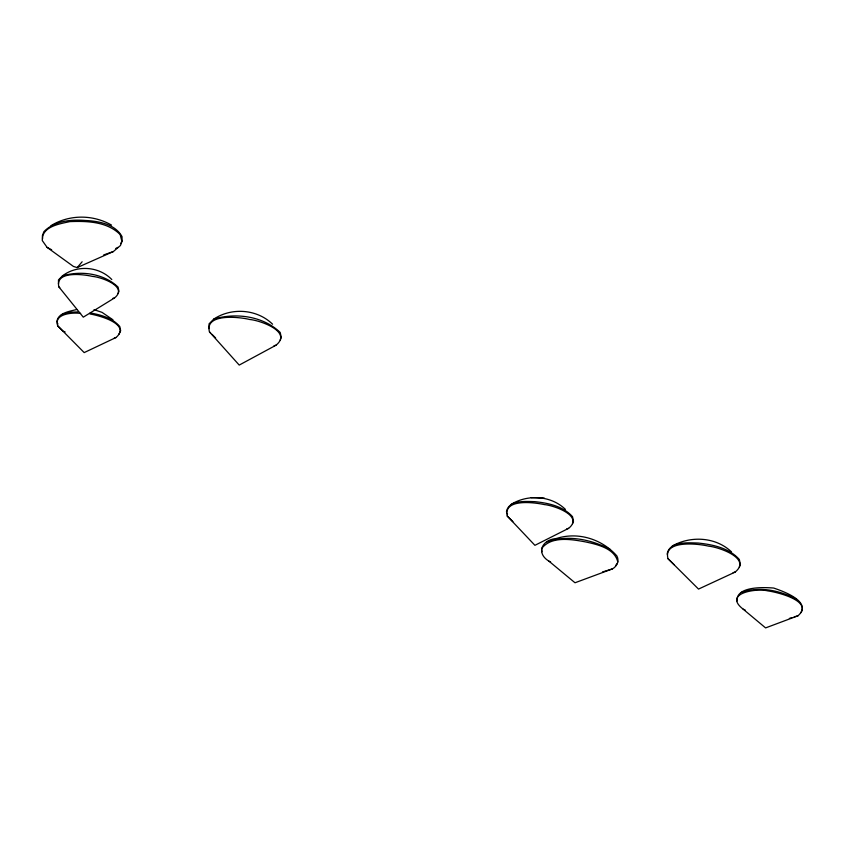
<?xml version="1.0" encoding="UTF-8"?>
<svg xmlns="http://www.w3.org/2000/svg" width="845" height="845" viewBox="0 0 845 845"><rect width="100%" height="100%" fill="white"/><g stroke="black" fill="none" stroke-linecap="round" stroke-linejoin="round"><path stroke-width="1.27" d="M556.443 538.497C578.012 531.526 602.073 539.099 616.871 555.926C619.543 560.753 617.082 566.361 612.467 568.886L575.001 582.765L548.975 561.196C535.698 553.137 541.793 539.68 556.454 538.508M118.12 293.5L118.955 291.24L118.078 287.099C103.85 273.453 80.888 270.337 62.414 275.924L58.485 279.885L58.474 283.92M280.265 340.081L281.258 337.377L280.213 332.476C263.27 316.125 235.776 312.386 213.732 319.125L209.042 323.867L209.042 328.631M572.561 523.657L573.48 521.164L572.509 516.654C563.087 506.166 548.32 503.06 534.832 501.655C525.674 501.423 508.384 499.807 506.451 511.859M739.375 567.079L740.378 564.354L739.322 559.453C729.055 547.961 712.874 544.592 698.15 543.039C688.136 542.786 669.251 541.032 667.127 554.183M120.793 243.571L122.071 240.772L122.039 236.632C115.1 223.978 98.611 221.158 85.429 220.471C71.149 219.341 54.376 220.798 43.877 231.688L42.377 235.744L42.63 238.639M118.881 334.314L120.666 330.733L119.747 326.466C112.396 317.931 100.819 314.805 90.172 312.946M615.857 565.252L616.945 563.826M800.912 612.646C808.961 599.844 780.558 590.454 773.735 588.057C763.975 587.212 735.826 586.092 737.093 601.006M77.212 267.59L113.357 251.556L120.455 245.515L121.944 241.533L120.138 234.53C107.061 221.548 87.151 220.946 69.808 221.622C59.435 223.925 41.479 226.576 42.292 240.582L47.088 247.374L73.473 266.471L77.212 267.59L82.134 261.781M114.476 297.979C128.725 286.582 100.946 277.023 92.549 276.421C83.623 274.361 55.178 270.601 58.801 286.804L83.275 317.171L114.476 297.979L112.903 298.317M275.945 345.256C292.972 331.673 259.742 320.297 249.761 319.505C239.779 316.991 204.384 312.935 209.465 331.905L239.219 365.082L275.945 345.256L274.055 345.7M568.59 528.357C584.307 515.841 553.602 505.363 544.412 504.602C534.579 502.458 503.25 498.212 507.222 516.041L534.917 545.321L568.59 528.357L566.837 528.79M80.613 313.421C72.691 312.301 53.562 313.632 57.671 325.8L84.183 352.597L116.018 337.514C131.461 324.142 98.939 315.438 89.992 313.981M735.044 572.139C752.23 558.461 718.651 547.042 708.628 546.166C698.561 543.715 662.881 539.554 667.983 558.672L698.519 589.081L735.044 572.139L733.133 572.635M76.726 309.513C69.903 311.266 57.481 312.925 56.932 321.882M797.976 615.794C814.886 601.217 776.925 592.102 767.778 590.887C756.782 588.014 722.538 593.137 743.135 609.15L765.591 627.909L797.976 615.794L794.215 616.892M62.414 275.924C76.969 264.654 99.055 266.323 111.804 279.537M115.744 248.504L117.814 247.395M213.732 319.125C231.667 307.2 257.102 309.038 272.586 324.216M511.14 504.338C527.893 494.082 551.046 495.497 565.411 509.366M672.25 545.997C690.83 535.54 715.704 536.892 731.495 551.88M50.985 225.657C69.332 214.376 92.918 214.419 111.519 225.097M103.65 254.968L106.914 253.775M108.002 253.373L113.357 251.556M789.367 618.434L791.923 617.611M602.496 571.949L612.467 568.886M546.905 541.877C567.755 534.568 591.32 539.342 610.396 549.567M741.35 592.451C759.359 586.145 779.713 590.275 796.191 599.094M61.4 314.752L69.702 312.196L77.867 311.942M114.36 337.947L116.018 337.514M531.146 497.61L544.328 498.138M94.017 309.64L102.023 312.365L112.955 319.79M65.149 331.979L63.079 331.103L57.671 325.8M743.135 609.15L745.269 610.111M548.975 561.196L550.623 561.936M47.088 247.374L51.661 249.793M58.801 286.804L59.763 287.649M209.465 331.905L210.606 332.962M507.222 516.041L512.904 521.618M667.983 558.672L674.194 564.766M212.021 334.324L215.623 337.947M506.82 513.095L507.549 514.087M57.28 323.065L57.978 324.026M541.983 551.785L541.56 548.701C550.972 535.878 571.178 539.29 584.909 541.793C596.897 544.317 614.801 548.247 617.811 562.041"/></g></svg>
